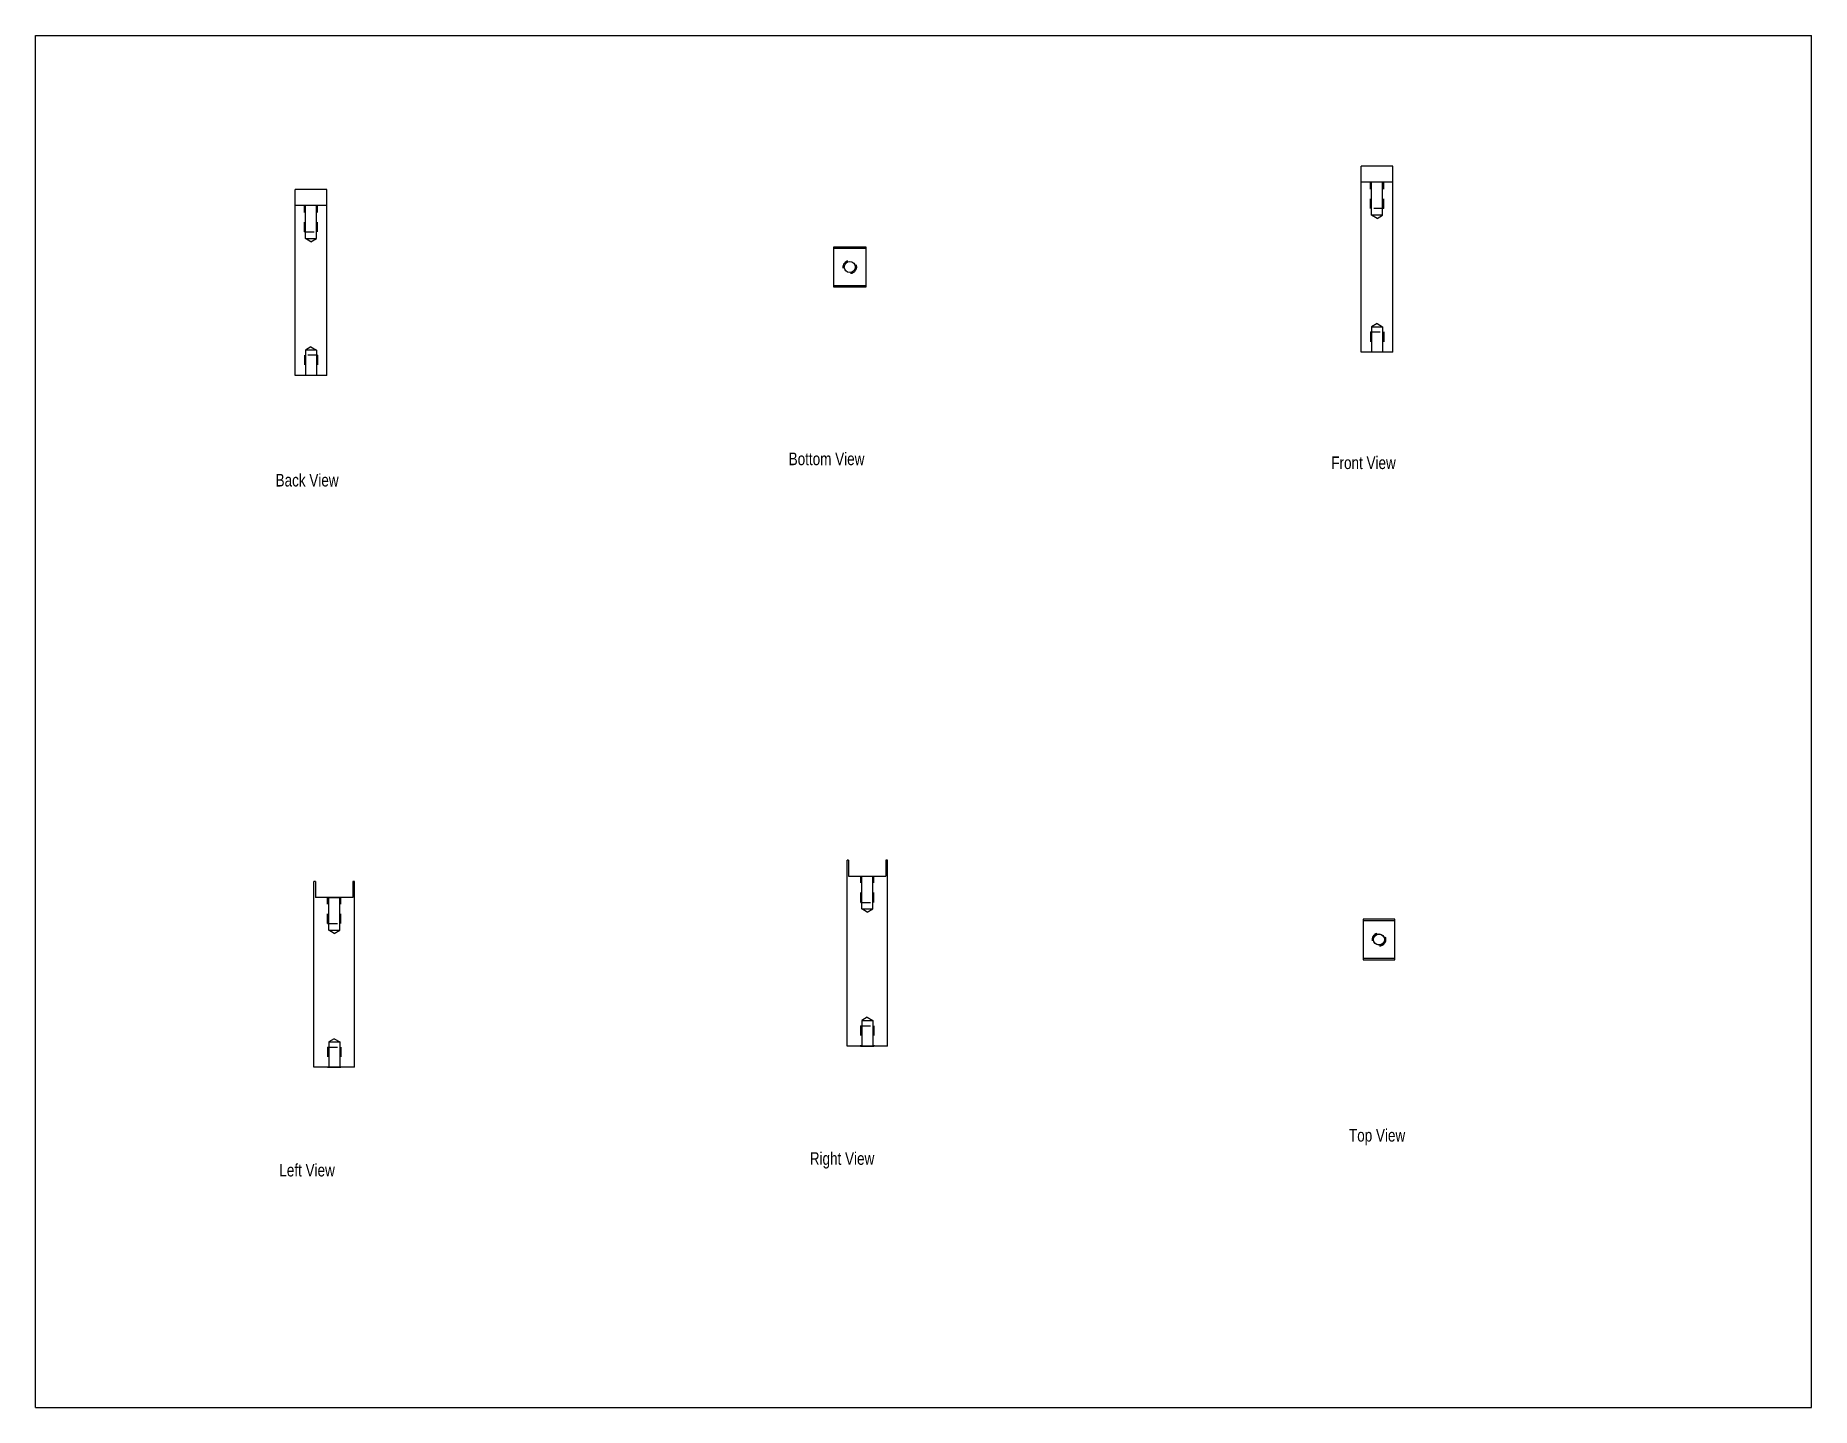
# Model space of a CAD drawing. Header units: inches. Extents: x 0 to 22, y 0 to 17.
import ezdxf

# ---------------------------------------------------------------- set-up
doc = ezdxf.new("R2010")
doc.units = ezdxf.units.IN
doc.header["$LTSCALE"] = 1.21
doc.header["$MEASUREMENT"] = 0
doc.linetypes.add('HIDDEN', pattern=[0.2, 0.1, -0.1])
doc.layers.get('0').update_dxf_attribs({"linetype": 'CONTINUOUS'})
doc.layers.add('02___PRT_ALL_AXES', color=7, linetype='CONTINUOUS')
doc.styles.get("Standard").update_dxf_attribs({"font": 'txt', "width": 0.8})

msp = doc.modelspace()

# ---------------------------------------------------------------- linework, layer by layer
at = {"color": 7, "linetype": 'CONTINUOUS'}
for p, q in [((0, 0), (0, 17)), ((0, 17), (22, 17)), ((22, 0), (22, 17)), ((16.422, 13.076), (16.422, 15.379)), ((16.816, 15.379), (16.422, 15.379)), ((16.816, 15.182), (16.422, 15.182)), ((16.816, 13.076), (16.816, 15.379)), ((3.215, 12.788), (3.215, 15.091)), ((3.609, 15.091), (3.215, 15.091)), ((3.609, 12.788), (3.609, 15.091)), ((3.609, 14.894), (3.215, 14.894)), ((9.891, 13.88), (9.891, 14.382)), ((9.891, 14.382), (10.284, 14.382)), ((10.284, 14.362), (9.891, 14.362)), ((10.284, 14.382), (10.284, 13.88)), ((10.284, 13.9), (9.891, 13.9)), ((10.284, 13.88), (9.891, 13.88)), ((16.816, 13.076), (16.422, 13.076)), ((3.609, 12.788), (3.215, 12.788)), ((10.053, 4.479), (10.053, 6.782)), ((10.072, 6.782), (10.053, 6.782)), ((10.072, 6.782), (10.072, 6.585)), ((10.535, 6.782), (10.535, 6.585)), ((10.555, 6.782), (10.535, 6.782)), ((10.555, 4.479), (10.555, 6.782)), ((3.449, 4.215), (3.449, 6.518)), ((3.469, 6.518), (3.449, 6.518)), ((3.469, 6.518), (3.469, 6.321)), ((3.931, 6.518), (3.931, 6.321)), ((3.951, 6.518), (3.931, 6.518)), ((3.951, 4.215), (3.951, 6.518)), ((10.072, 6.585), (10.535, 6.585)), ((3.931, 6.321), (3.469, 6.321)), ((16.446, 6.049), (16.446, 5.547)), ((16.84, 6.049), (16.446, 6.049)), ((16.84, 6.03), (16.446, 6.03)), ((16.84, 5.547), (16.84, 6.049)), ((16.446, 5.567), (16.84, 5.567)), ((16.446, 5.547), (16.84, 5.547)), ((10.555, 4.479), (10.053, 4.479)), ((3.951, 4.215), (3.449, 4.215)), ((0, 0), (22, 0))]:
    msp.add_line(p, q, dxfattribs=at)
at = {"layer": '02___PRT_ALL_AXES', "color": 8, "linetype": 'HIDDEN'}
for p, q in [((16.537, 14.856), (16.537, 15.182)), ((16.551, 15.182), (16.537, 15.182)), ((16.701, 15.182), (16.687, 15.182)), ((16.701, 14.856), (16.701, 15.182)), ((3.33, 14.567), (3.33, 14.894)), ((3.344, 14.894), (3.33, 14.894)), ((3.494, 14.894), (3.48, 14.894)), ((3.494, 14.567), (3.494, 14.894)), ((16.701, 14.856), (16.537, 14.856)), ((3.33, 14.567), (3.494, 14.567)), ((16.537, 13.327), (16.701, 13.327)), ((16.537, 13.327), (16.537, 13.076)), ((16.701, 13.327), (16.701, 13.076)), ((3.494, 13.039), (3.33, 13.039)), ((3.33, 13.039), (3.33, 12.788)), ((3.494, 13.039), (3.494, 12.788)), ((16.551, 13.076), (16.537, 13.076)), ((16.701, 13.076), (16.687, 13.076)), ((3.344, 12.788), (3.33, 12.788)), ((3.494, 12.788), (3.48, 12.788)), ((10.222, 6.259), (10.222, 6.585)), ((10.222, 6.585), (10.236, 6.585)), ((10.372, 6.585), (10.386, 6.585)), ((10.386, 6.259), (10.386, 6.585)), ((3.618, 5.995), (3.618, 6.321)), ((3.618, 6.321), (3.632, 6.321)), ((3.768, 6.321), (3.782, 6.321)), ((3.782, 5.995), (3.782, 6.321)), ((10.222, 6.259), (10.386, 6.259)), ((3.618, 5.995), (3.782, 5.995)), ((10.221, 4.73), (10.385, 4.73)), ((10.221, 4.73), (10.221, 4.479)), ((10.385, 4.73), (10.385, 4.479)), ((3.618, 4.466), (3.782, 4.466)), ((3.618, 4.466), (3.618, 4.215)), ((3.782, 4.466), (3.782, 4.215)), ((10.221, 4.479), (10.235, 4.479)), ((10.371, 4.479), (10.385, 4.479)), ((3.618, 4.215), (3.632, 4.215)), ((3.768, 4.215), (3.782, 4.215))]:
    msp.add_line(p, q, dxfattribs=at)
at = {"layer": '02___PRT_ALL_AXES', "color": 7, "linetype": 'CONTINUOUS'}
for p, q in [((16.551, 14.774), (16.551, 15.182)), ((16.687, 15.182), (16.551, 15.182)), ((16.687, 14.774), (16.687, 15.182)), ((3.344, 14.486), (3.344, 14.894)), ((3.48, 14.894), (3.344, 14.894)), ((3.48, 14.486), (3.48, 14.894)), ((16.619, 14.733), (16.551, 14.774)), ((16.687, 14.774), (16.551, 14.774)), ((16.619, 14.733), (16.687, 14.774)), ((3.412, 14.445), (3.344, 14.486)), ((3.344, 14.486), (3.48, 14.486)), ((3.412, 14.445), (3.48, 14.486)), ((16.619, 13.431), (16.551, 13.391)), ((16.619, 13.431), (16.687, 13.391)), ((16.551, 13.391), (16.687, 13.391)), ((16.551, 13.391), (16.551, 13.076)), ((16.687, 13.391), (16.687, 13.076)), ((3.412, 13.143), (3.344, 13.102)), ((3.48, 13.102), (3.344, 13.102)), ((3.344, 13.102), (3.344, 12.788)), ((3.412, 13.143), (3.48, 13.102)), ((3.48, 13.102), (3.48, 12.788)), ((16.687, 13.076), (16.551, 13.076)), ((3.48, 12.788), (3.344, 12.788)), ((10.236, 6.177), (10.236, 6.585)), ((10.236, 6.585), (10.372, 6.585)), ((10.372, 6.177), (10.372, 6.585)), ((3.632, 5.913), (3.632, 6.321)), ((3.632, 6.321), (3.768, 6.321)), ((3.768, 5.913), (3.768, 6.321)), ((10.304, 6.136), (10.236, 6.177)), ((10.236, 6.177), (10.372, 6.177)), ((10.304, 6.136), (10.372, 6.177)), ((3.7, 5.872), (3.632, 5.913)), ((3.632, 5.913), (3.768, 5.913)), ((3.7, 5.872), (3.768, 5.913)), ((10.303, 4.835), (10.235, 4.794)), ((10.235, 4.794), (10.371, 4.794)), ((10.235, 4.794), (10.235, 4.479)), ((10.303, 4.835), (10.371, 4.794)), ((10.371, 4.794), (10.371, 4.479)), ((3.7, 4.57), (3.632, 4.53)), ((3.632, 4.53), (3.768, 4.53)), ((3.632, 4.53), (3.632, 4.215)), ((3.7, 4.57), (3.768, 4.53)), ((3.768, 4.53), (3.768, 4.215)), ((10.235, 4.479), (10.371, 4.479)), ((3.632, 4.215), (3.768, 4.215))]:
    msp.add_line(p, q, dxfattribs=at)
at = {"layer": '02___PRT_ALL_AXES', "color": 8, "linetype": 'HIDDEN'}
for centre in [(10.087, 14.131), (10.087, 14.131), (16.643, 5.799), (16.643, 5.798)]:
    msp.add_circle(centre, 0.082, dxfattribs=at)
at = {"layer": '02___PRT_ALL_AXES', "color": 7, "linetype": 'CONTINUOUS'}
for centre in [(10.087, 14.131), (10.087, 14.131), (16.643, 5.799), (16.643, 5.798)]:
    msp.add_circle(centre, 0.068, dxfattribs=at)

# ---------------------------------------------------------------- texts
at = {"color": 2, "linetype": 'CONTINUOUS', "attachment_point": 2, "line_spacing_factor": 0.9}
for s, insert, char_height, width in [('Bottom View', (9.799, 11.832), 0.15625, 1.375), ('Front View', (16.451, 11.784), 0.1562, 1.25), ('Back View', (3.364, 11.568), 0.1562, 1.125), ('Top View', (16.619, 3.451), 0.1562, 1), ('Right View', (9.991, 3.163), 0.1562, 1.25), ('Left View', (3.364, 3.019), 0.1562, 1.125)]:
    msp.add_mtext(s, dxfattribs=dict(at, insert=insert, char_height=char_height, width=width))

doc.saveas('drawing.dxf')
